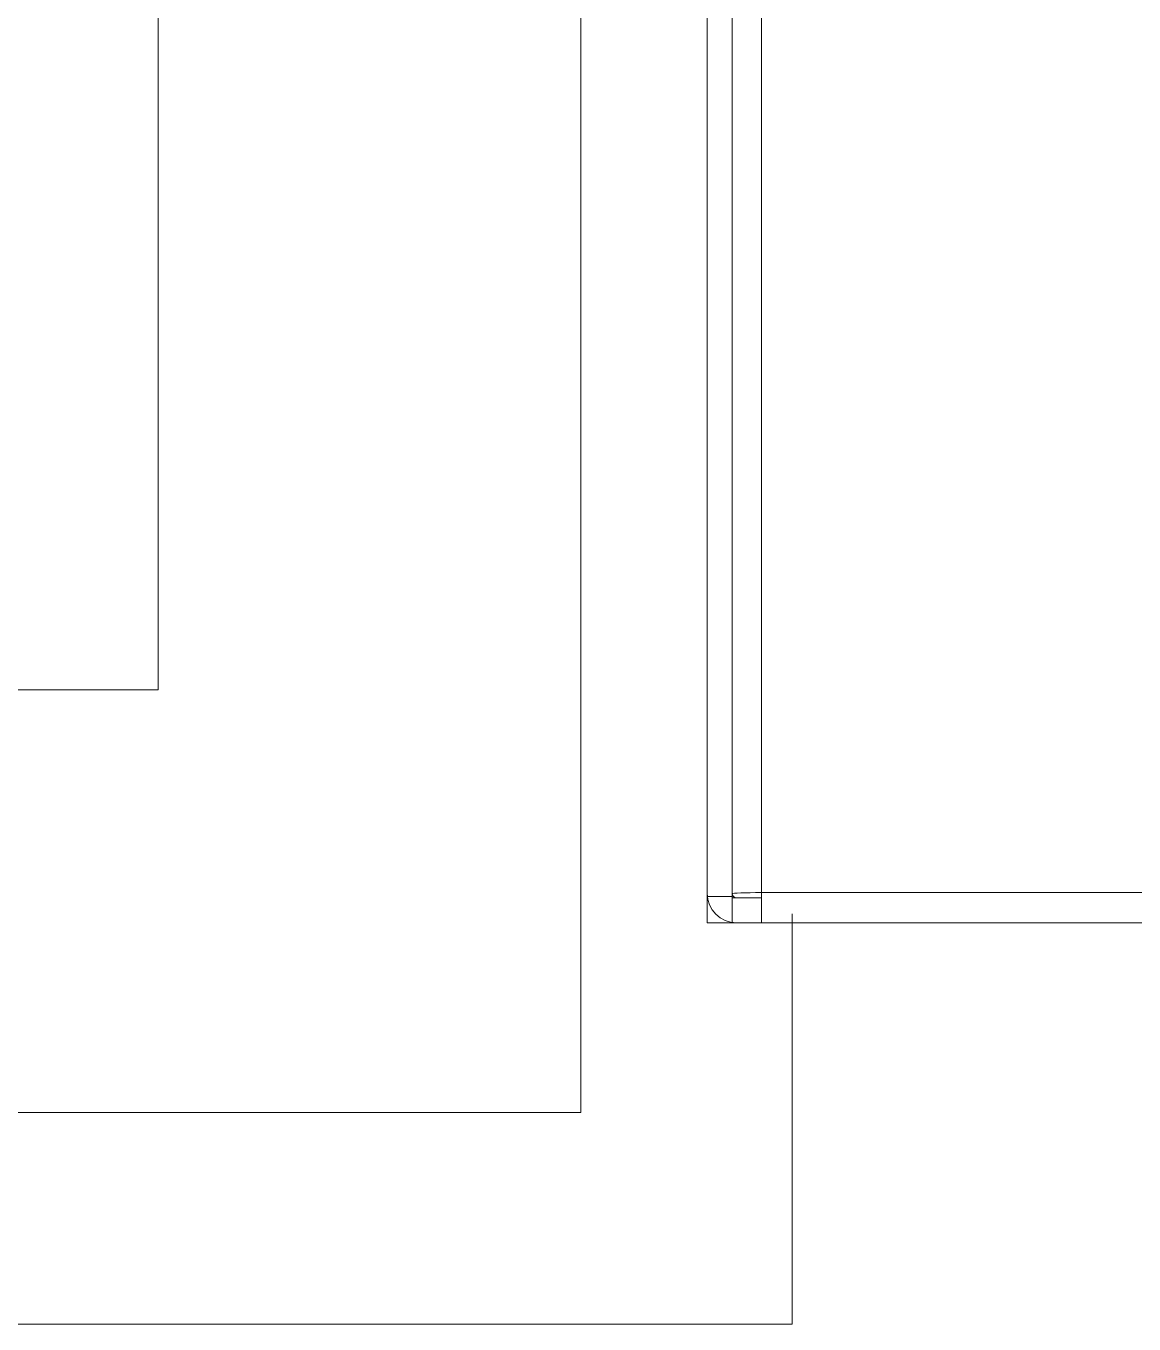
# Model space of a CAD drawing. Header units: inches. Extents: x 3268 to 7018, y 976 to 6708.
# Drawn here: x 5658.938 to 5661.559, y 3497.399 to 3500.469 of the extents above; entities that cross this region are included whole.
import ezdxf

# ---------------------------------------------------------------- set-up
doc = ezdxf.new("R2010")
doc.units = ezdxf.units.IN
doc.header["$MEASUREMENT"] = 0
for name, color, linetype, lineweight in [('G-IMPT', 8, 'Continuous', 9), ('I-WALL', 2, 'Continuous', 9), ('Q-CASE', 31, 'Continuous', 9), ('Q-SPCQ', 91, 'Continuous', 9)]:
    doc.layers.add(name, color=color, linetype=linetype, lineweight=lineweight)

# ---------------------------------------------------------------- blocks, each defined once
blk = doc.blocks.new('Main Locker for Revit - LKR-1_10_autocad_dwg_PRT-002-1-V18-Overall Retail Plan Opt 2')
at = {"layer": 'G-IMPT', "color": 133}
for p, q in [((-1.9693, -6.6052), (-1.9693, 15.5198)), ((-1.9693, -6.5987), (-1.9693, -6.6677)), ((-1.9103, -6.6677), (-1.9103, -6.5987)), ((-1.9693, -6.6677), (-1.9693, -6.6052)), ((-1.9693, -6.6052), (-1.9103, -6.6052)), ((-1.9103, -6.6052), (-1.9103, -6.6677)), ((-1.9103, -6.6677), (-1.9693, -6.6677)), ((-1.9103, -6.6677), (-1.9693, -6.6677))]:
    blk.add_line(p, q, dxfattribs=at)
for radius in [0.069, 0.01]:
    blk.add_arc((-1.9003, -6.5987), radius, 180, 270, dxfattribs=at)
blk = doc.blocks.new('Main Locker for Revit - LKR-1_10_autocad_dwg_PRT-002-1$1$ATF-V19-Overall Retail Plan Opt 2')
blk.add_blockref('Main Locker for Revit - LKR-1_10_autocad_dwg_PRT-002-1-V18-Overall Retail Plan Opt 2', (0, 0))
blk = doc.blocks.new('Main Locker for Revit - LKR-1_10_autocad_dwg_PRT-004-1-9311836-Overall Retail Plan Opt 2')
at = {"layer": 'G-IMPT', "color": 133}
for p, q in [((-1.9103, 15.4547), (-1.9103, -6.5987)), ((-1.9103, 15.4547), (-1.9103, -6.5987)), ((-1.8413, -6.5963), (-1.8413, 15.4571)), ((-1.8413, -6.5963), (35.4047, -6.5963)), ((-1.8413, -6.6677), (-1.8413, -6.5963)), ((-1.9103, -6.6087), (-1.9103, -6.6677)), ((-1.9103, -6.6677), (-1.9103, -6.6087)), ((-1.8413, -6.6087), (-1.9103, -6.6087)), ((-1.9103, -6.6087), (-1.8413, -6.6087)), ((-1.8413, -6.6677), (-1.9103, -6.6677)), ((-1.9103, -6.6677), (-1.8413, -6.6677)), ((-1.8413, -6.6677), (35.4047, -6.6677)), ((35.4047, -6.6677), (-1.8413, -6.6677))]:
    blk.add_line(p, q, dxfattribs=at)
blk.add_ellipse((-1.8413, -6.5987), major_axis=(-0.069, 0), ratio=0.034899, start_param=4.712389, end_param=6.283185, dxfattribs=at)
blk = doc.blocks.new('Main Locker for Revit - LKR-1_10_autocad_dwg_PRT-004-1$1$ATF-9311840-Overall Retail Plan Opt 2')
blk.add_blockref('Main Locker for Revit - LKR-1_10_autocad_dwg_PRT-004-1-9311836-Overall Retail Plan Opt 2', (0, 0))
blk = doc.blocks.new('Main Locker for Revit - LKR-1_10_autocad_dwg_LKR-1_10_A-9311910-Overall Retail Plan Opt 2')
for name in ['Main Locker for Revit - LKR-1_10_autocad_dwg_PRT-002-1$1$ATF-V19-Overall Retail Plan Opt 2', 'Main Locker for Revit - LKR-1_10_autocad_dwg_PRT-004-1$1$ATF-9311840-Overall Retail Plan Opt 2']:
    blk.add_blockref(name, (0, 0))
blk = doc.blocks.new('Main Locker for Revit - LKR-1_10_autocad_dwg-9311801-Overall Retail Plan Opt 2')
blk.add_blockref('Main Locker for Revit - LKR-1_10_autocad_dwg_LKR-1_10_A-9311910-Overall Retail Plan Opt 2', (0, 0))
blk = doc.blocks.new('Main Locker for Revit - Main Locker for Revit-9311911-Overall Retail Plan Opt 2')
blk.add_blockref('Main Locker for Revit - LKR-1_10_autocad_dwg-9311801-Overall Retail Plan Opt 2', (1.9693, -15.5823))
blk = doc.blocks.new('Casework 95 - Casework 95-9779236-Overall Retail Plan Opt 2')
at = {"layer": 'Q-CASE', "color": 133}
for p, q in [((5672.6878, 3492.3986), (5672.6878, 3493.3687)), ((5646.0003, 3492.3986), (5672.6878, 3492.3986))]:
    blk.add_line(p, q, dxfattribs=at)
blk = doc.blocks.new('SURROUND - SURROUND-11874622-Overall Retail Plan Opt 2')
at = {"layer": 'Q-CASE', "color": 133}
for p, q in [((5671.1878, 3516.6486), (5671.1878, 3493.8986)), ((5672.1878, 3492.8986), (5672.1878, 3516.6486)), ((5671.1878, 3493.8986), (5647.5003, 3493.8986)), ((5646.5003, 3492.8986), (5672.1878, 3492.8986))]:
    blk.add_line(p, q, dxfattribs=at)
blk = doc.blocks.new('Arch_5 Points - Units and Amenities_v2022_rvt-1-Overall Retail Plan Opt 2')
at = {"layer": 'I-WALL', "color": 53, "lineweight": 15}
for p, q in [((5659.2503, 3499.5236), (5659.2503, 3503.7736)), ((5659.2503, 3498.8986), (5659.2503, 3499.5236)), ((5635.5628, 3498.8986), (5659.2503, 3498.8986))]:
    blk.add_line(p, q, dxfattribs=at)
at = {"layer": 'Q-CASE', "color": 133, "lineweight": 9}
for name in ['Casework 95 - Casework 95-9779236-Overall Retail Plan Opt 2', 'SURROUND - SURROUND-11874622-Overall Retail Plan Opt 2']:
    blk.add_blockref(name, (-11.9375, 5), dxfattribs=at)
at = {"layer": 'Q-SPCQ', "color": 133, "lineweight": 9}
blk.add_blockref('Main Locker for Revit - Main Locker for Revit-9311911-Overall Retail Plan Opt 2', (5660.5497, 3520.5976), dxfattribs=at)

msp = doc.modelspace()

# ---------------------------------------------------------------- block references
at = {"lineweight": 5}
msp.add_blockref('Arch_5 Points - Units and Amenities_v2022_rvt-1-Overall Retail Plan Opt 2', (0, 0), dxfattribs=at)

doc.saveas('drawing.dxf')
